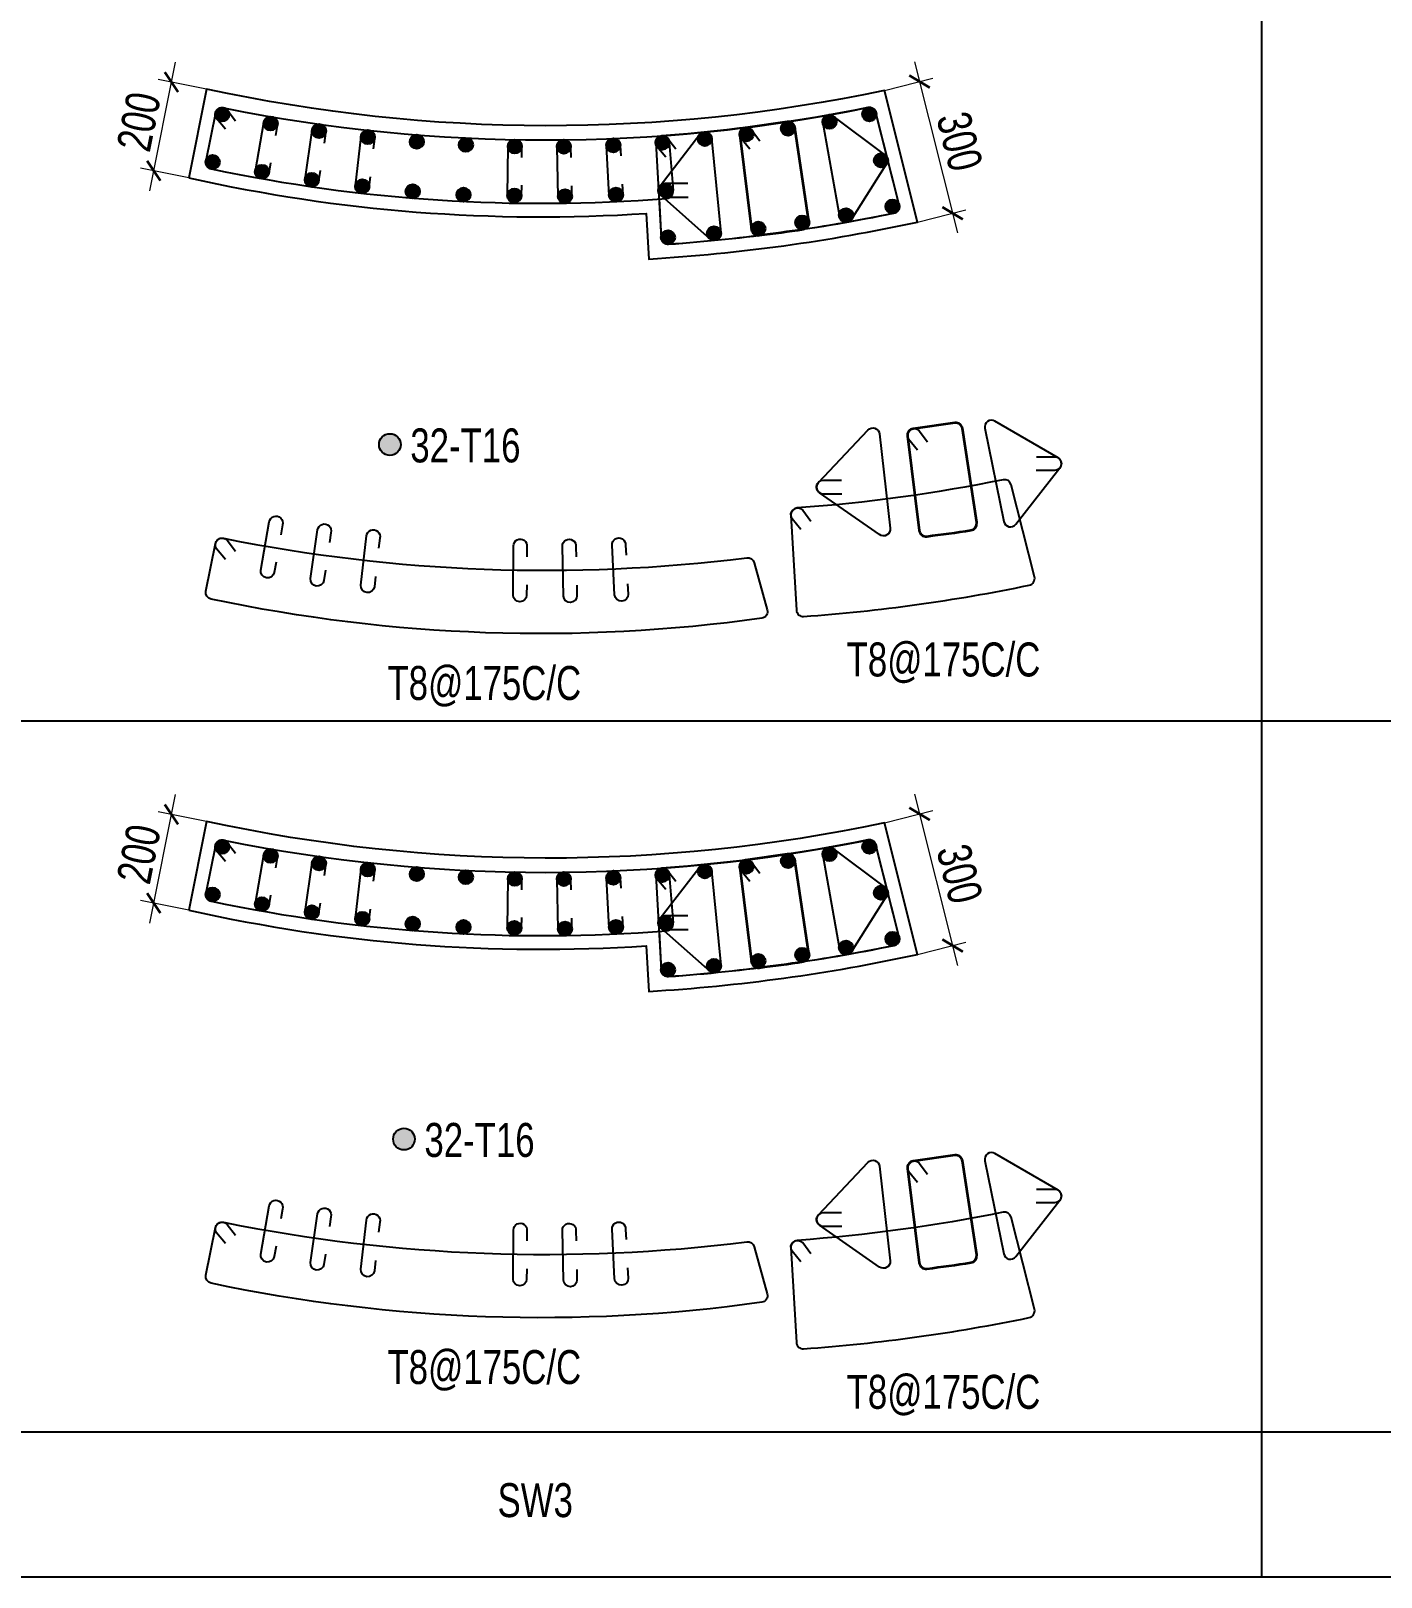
# Model space of a CAD drawing. Header units: millimetres. Extents: x 356 to 40629, y 2473 to 64837.
# Drawn here: x 30788 to 33773, y 2473 to 5891 of the extents above; entities that cross this region are included whole.
import ezdxf

# ---------------------------------------------------------------- set-up
doc = ezdxf.new("R2010")
doc.units = ezdxf.units.MM
for name, color, linetype in [('-S-HIGHER DIA REINF.', 3, 'Continuous'), ('S-TIES', 3, 'Continuous'), ('STR-RC WALL', 4, 'Continuous'), ('TABLE', 11, 'Continuous'), ('Ties', 3, 'Continuous'), ('TXT1', 4, 'Continuous')]:
    doc.layers.add(name, color=color, linetype=linetype)
for name, color, linetype, lineweight in [('S-COLUMN', 6, 'Continuous', 9), ('STR-COL-DIM', 8, 'Continuous', 18), ('T-COLUMN REINF.', 3, 'Continuous', 35), ('TEXT', 4, 'Continuous', 20)]:
    doc.layers.add(name, color=color, linetype=linetype, lineweight=lineweight)
doc.styles.add('EL', font='swisscl.ttf')
doc.styles.add('sobha sed', font='swisscl.ttf')
doc.dimstyles.new('S-30', dxfattribs={"dimscale": 30, "dimtxt": 2.5, "dimasz": 1.25, "dimexe": 1, "dimexo": 0, "dimgap": 0.5, "dimtad": 1, "dimdec": 0, "dimrnd": 0.0005, "dimzin": 0, "dimdsep": 46, "dimtxsty": 'EL', "dimblk": 'ARCHTICK', "dimcen": 0.09, "dimdle": 1.5, "dimclrd": 251, "dimclre": 251, "dimclrt": 6, "dimadec": 0, "dimazin": 0, "dimtfac": 1, "dimtdec": 0, "dimtofl": 0, "dimtmove": 0, "dimatfit": 3, "dimfxl": 2, "dimtolj": 1, "dimtzin": 0, "dimlwd": -1, "dimlwe": -1, "dimarcsym": 0})

# ---------------------------------------------------------------- blocks, each defined once
blk = doc.blocks.new('_ArchTick')
at = {"color": 0, "linetype": 'ByBlock', "const_width": 0.15}
blk.add_lwpolyline([(-0.5, -0.5), (0.5, 0.5)], dxfattribs=at)
blk = doc.blocks.new('*D392')
at = {"layer": 'TEXT', "color": 251, "linetype": 'Continuous', "transparency": 16777216}
for p, q in [((31051, 5537.6), (31107.7, 5822)), ((31176.3, 5762.4), (31069.5, 5783.7)), ((31137.2, 5566.3), (31030.4, 5587.6))]:
    blk.add_line(p, q, dxfattribs=at)
at = {"layer": 'TEXT', "color": 251, "transparency": 16777216, "xscale": 37.5, "yscale": 37.5, "zscale": 37.5}
for p, rotation in [((31098.9, 5777.8), 78.73014279185699), ((31059.8, 5581.8), 258.7301427918569)]:
    blk.add_blockref('_ArchTick', p, dxfattribs=dict(at, rotation=rotation))
at = {"layer": 'TEXT', "color": 6, "transparency": 16777216, "insert": (31027, 5690.2), "char_height": 75, "attachment_point": 5, "rotation": 78.7301, "style": 'EL'}
blk.add_mtext('\\A1;200', dxfattribs=at)
blk = doc.blocks.new('*D393')
at = {"layer": 'TEXT', "color": 251, "linetype": 'Continuous', "transparency": 16777216}
for p, q in [((32742.1, 5822.7), (32837.1, 5444.3)), ((32675.2, 5759.5), (32782.1, 5786.3)), ((32748.3, 5468.4), (32855.2, 5495.2))]:
    blk.add_line(p, q, dxfattribs=at)
at = {"layer": 'TEXT', "color": 251, "transparency": 16777216, "xscale": 37.5, "yscale": 37.5, "zscale": 37.5}
for p, rotation in [((32753, 5779), 104.0942411115343), ((32826.1, 5487.9), 284.0942411115343)]:
    blk.add_blockref('_ArchTick', p, dxfattribs=dict(at, rotation=rotation))
at = {"layer": 'TEXT', "color": 6, "transparency": 16777216, "insert": (32841.4, 5646.5), "char_height": 75, "attachment_point": 5, "rotation": 284.0942, "style": 'EL'}
blk.add_mtext('\\A1;300', dxfattribs=at)
blk = doc.blocks.new('*D397')
at = {"layer": 'TEXT', "color": 251, "linetype": 'Continuous', "transparency": 16777216}
for p, q in [((31051, 3918.6), (31107.7, 4202.9)), ((31176.3, 4143.3), (31069.5, 4164.6)), ((31137.2, 3947.3), (31030.4, 3968.6))]:
    blk.add_line(p, q, dxfattribs=at)
at = {"layer": 'TEXT', "color": 251, "transparency": 16777216, "xscale": 37.5, "yscale": 37.5, "zscale": 37.5}
for p, rotation in [((31098.9, 4158.8), 78.73014279185699), ((31059.8, 3962.7), 258.7301427918569)]:
    blk.add_blockref('_ArchTick', p, dxfattribs=dict(at, rotation=rotation))
at = {"layer": 'TEXT', "color": 6, "transparency": 16777216, "insert": (31027, 4071.2), "char_height": 75, "attachment_point": 5, "rotation": 78.7301, "style": 'EL'}
blk.add_mtext('\\A1;200', dxfattribs=at)
blk = doc.blocks.new('*D398')
at = {"layer": 'TEXT', "color": 251, "linetype": 'Continuous', "transparency": 16777216}
for p, q in [((32742.1, 4203.6), (32837.1, 3825.2)), ((32675.2, 4140.4), (32782.1, 4167.3)), ((32748.3, 3849.3), (32855.2, 3876.2))]:
    blk.add_line(p, q, dxfattribs=at)
at = {"layer": 'TEXT', "color": 251, "transparency": 16777216, "xscale": 37.5, "yscale": 37.5, "zscale": 37.5}
for p, rotation in [((32753, 4160), 104.0942411115343), ((32826.1, 3868.9), 284.0942411115343)]:
    blk.add_blockref('_ArchTick', p, dxfattribs=dict(at, rotation=rotation))
at = {"layer": 'TEXT', "color": 6, "transparency": 16777216, "insert": (32841.4, 4027.4), "char_height": 75, "attachment_point": 5, "rotation": 284.0942, "style": 'EL'}
blk.add_mtext('\\A1;300', dxfattribs=at)

msp = doc.modelspace()

# ---------------------------------------------------------------- hatches: boundary and pattern name
at = {"layer": '-S-HIGHER DIA REINF.'}
h = msp.add_hatch(color=256, dxfattribs=at)
h.dxf.hatch_style = 1
h.paths.add_polyline_path([(31211.1, 5721.2, 1), (31210.9, 5691.2, 1)])
h = msp.add_hatch(color=256, dxfattribs=at)
h.dxf.hatch_style = 1
h.paths.add_polyline_path([(32642.1, 5721.6, 1), (32642, 5691.6, 1)])
h = msp.add_hatch(color=256, dxfattribs=at)
h.dxf.hatch_style = 1
h.paths.add_polyline_path([(31318.3, 5701.3, 1), (31318.2, 5671.3, 1)])
h = msp.add_hatch(color=256, dxfattribs=at)
h.dxf.hatch_style = 1
h.paths.add_polyline_path([(31425.3, 5684.8, 1), (31425.2, 5654.8, 1)])
h = msp.add_hatch(color=256, dxfattribs=at)
h.dxf.hatch_style = 1
h.paths.add_polyline_path([(32370.4, 5677.3, 1), (32370.3, 5647.3, 1)])
h = msp.add_hatch(color=256, dxfattribs=at)
h.dxf.hatch_style = 1
h.paths.add_polyline_path([(32462.5, 5690.1, 1), (32462.4, 5660.1, 1)])
h = msp.add_hatch(color=256, dxfattribs=at)
h.dxf.hatch_style = 1
h.paths.add_polyline_path([(32553.9, 5705.1, 1), (32553.7, 5675.1, 1)])
h = msp.add_hatch(color=256, dxfattribs=at)
h.dxf.hatch_style = 1
h.paths.add_polyline_path([(31533.2, 5671.2, 1), (31533.1, 5641.2, 1)])
h = msp.add_hatch(color=256, dxfattribs=at)
h.dxf.hatch_style = 1
h.paths.add_polyline_path([(31641.5, 5661, 1), (31641.4, 5631, 1)])
h = msp.add_hatch(color=256, dxfattribs=at)
h.dxf.hatch_style = 1
h.paths.add_polyline_path([(31750, 5654.1, 1), (31749.9, 5624.1, 1)])
h = msp.add_hatch(color=256, dxfattribs=at)
h.dxf.hatch_style = 1
h.paths.add_polyline_path([(31858.3, 5650.5, 1), (31858.1, 5620.5, 1)])
h = msp.add_hatch(color=256, dxfattribs=at)
h.dxf.hatch_style = 1
h.paths.add_polyline_path([(31966.5, 5650.1, 1), (31966.4, 5620.1, 1)])
h = msp.add_hatch(color=256, dxfattribs=at)
h.dxf.hatch_style = 1
h.paths.add_polyline_path([(32076.2, 5653.1, 1), (32076.1, 5623.1, 1)])
h = msp.add_hatch(color=256, dxfattribs=at)
h.dxf.hatch_style = 1
h.paths.add_polyline_path([(32184.7, 5658.9, 1), (32184.6, 5628.9, 1)])
h = msp.add_hatch(color=256, dxfattribs=at)
h.dxf.hatch_style = 1
h.paths.add_polyline_path([(32278.2, 5667.1, 1), (32278.1, 5637.1, 1)])
h = msp.add_hatch(color=256, dxfattribs=at)
h.dxf.hatch_style = 1
h.paths.add_polyline_path([(31190.1, 5615.9, 1), (31189.9, 5585.9, 1)])
h = msp.add_hatch(color=256, dxfattribs=at)
h.dxf.hatch_style = 1
h.paths.add_polyline_path([(32667.8, 5619.8, 1), (32667.6, 5589.8, 1)])
h = msp.add_hatch(color=256, dxfattribs=at)
h.dxf.hatch_style = 1
h.paths.add_polyline_path([(31299.6, 5594.5, 1), (31299.4, 5564.5, 1)])
h = msp.add_hatch(color=256, dxfattribs=at)
h.dxf.hatch_style = 1
h.paths.add_polyline_path([(31409.5, 5576.6, 1), (31409.4, 5546.6, 1)])
h = msp.add_hatch(color=256, dxfattribs=at)
h.dxf.hatch_style = 1
h.paths.add_polyline_path([(31520.8, 5562.1, 1), (31520.7, 5532.1, 1)])
h = msp.add_hatch(color=256, dxfattribs=at)
h.dxf.hatch_style = 1
h.paths.add_polyline_path([(31632.6, 5551.2, 1), (31632.5, 5521.2, 1)])
h = msp.add_hatch(color=256, dxfattribs=at)
h.dxf.hatch_style = 1
h.paths.add_polyline_path([(31744.6, 5543.8, 1), (31744.5, 5513.8, 1)])
h = msp.add_hatch(color=256, dxfattribs=at)
h.dxf.hatch_style = 1
h.paths.add_polyline_path([(31857.4, 5541.9, 1), (31857.3, 5511.9, 1)])
h = msp.add_hatch(color=256, dxfattribs=at)
h.dxf.hatch_style = 1
h.paths.add_polyline_path([(31968.8, 5540.2, 1), (31968.6, 5510.2, 1)])
h = msp.add_hatch(color=256, dxfattribs=at)
h.dxf.hatch_style = 1
h.paths.add_polyline_path([(32081.9, 5543.3, 1), (32081.7, 5513.3, 1)])
h = msp.add_hatch(color=256, dxfattribs=at)
h.dxf.hatch_style = 1
h.paths.add_polyline_path([(32190.8, 5553.4, 1), (32190.6, 5523.4, 1)])
h = msp.add_hatch(color=256, dxfattribs=at)
h.dxf.hatch_style = 1
h.paths.add_polyline_path([(32693.3, 5517.8, 1), (32693.2, 5487.8, 1)])
h = msp.add_hatch(color=256, dxfattribs=at)
h.dxf.hatch_style = 1
h.paths.add_polyline_path([(32493.7, 5482.4, 1), (32493.6, 5452.4, 1)])
h = msp.add_hatch(color=256, dxfattribs=at)
h.dxf.hatch_style = 1
h.paths.add_polyline_path([(32590.6, 5498.4, 1), (32590.5, 5468.4, 1)])
h = msp.add_hatch(color=256, dxfattribs=at)
h.dxf.hatch_style = 1
h.paths.add_polyline_path([(32197.1, 5449.6, 1), (32196.9, 5419.6, 1)])
h = msp.add_hatch(color=256, dxfattribs=at)
h.dxf.hatch_style = 1
h.paths.add_polyline_path([(32298.6, 5458.2, 1), (32298.5, 5428.2, 1)])
h = msp.add_hatch(color=256, dxfattribs=at)
h.dxf.hatch_style = 1
h.paths.add_polyline_path([(32396.5, 5468.8, 1), (32396.3, 5438.8, 1)])
h = msp.add_hatch(color=256, dxfattribs=at)
h.dxf.hatch_style = 1
h.paths.add_polyline_path([(31211.1, 4102.1, 1), (31210.9, 4072.1, 1)])
h = msp.add_hatch(color=256, dxfattribs=at)
h.dxf.hatch_style = 1
h.paths.add_polyline_path([(32642.1, 4102.5, 1), (32642, 4072.5, 1)])
h = msp.add_hatch(color=256, dxfattribs=at)
h.dxf.hatch_style = 1
h.paths.add_polyline_path([(31318.3, 4082.3, 1), (31318.2, 4052.3, 1)])
h = msp.add_hatch(color=256, dxfattribs=at)
h.dxf.hatch_style = 1
h.paths.add_polyline_path([(32462.5, 4071.1, 1), (32462.4, 4041.1, 1)])
h = msp.add_hatch(color=256, dxfattribs=at)
h.dxf.hatch_style = 1
h.paths.add_polyline_path([(32553.9, 4086.1, 1), (32553.7, 4056.1, 1)])
h = msp.add_hatch(color=256, dxfattribs=at)
h.dxf.hatch_style = 1
h.paths.add_polyline_path([(31425.3, 4065.7, 1), (31425.2, 4035.7, 1)])
h = msp.add_hatch(color=256, dxfattribs=at)
h.dxf.hatch_style = 1
h.paths.add_polyline_path([(31533.2, 4052.1, 1), (31533.1, 4022.1, 1)])
h = msp.add_hatch(color=256, dxfattribs=at)
h.dxf.hatch_style = 1
h.paths.add_polyline_path([(31641.5, 4042, 1), (31641.4, 4012, 1)])
h = msp.add_hatch(color=256, dxfattribs=at)
h.dxf.hatch_style = 1
h.paths.add_polyline_path([(31750, 4035.1, 1), (31749.9, 4005.1, 1)])
h = msp.add_hatch(color=256, dxfattribs=at)
h.dxf.hatch_style = 1
h.paths.add_polyline_path([(32076.2, 4034, 1), (32076.1, 4004, 1)])
h = msp.add_hatch(color=256, dxfattribs=at)
h.dxf.hatch_style = 1
h.paths.add_polyline_path([(32184.7, 4039.8, 1), (32184.6, 4009.8, 1)])
h = msp.add_hatch(color=256, dxfattribs=at)
h.dxf.hatch_style = 1
h.paths.add_polyline_path([(32278.2, 4048, 1), (32278.1, 4018, 1)])
h = msp.add_hatch(color=256, dxfattribs=at)
h.dxf.hatch_style = 1
h.paths.add_polyline_path([(32370.4, 4058.3, 1), (32370.3, 4028.3, 1)])
h = msp.add_hatch(color=256, dxfattribs=at)
h.dxf.hatch_style = 1
h.paths.add_polyline_path([(31858.3, 4031.4, 1), (31858.1, 4001.4, 1)])
h = msp.add_hatch(color=256, dxfattribs=at)
h.dxf.hatch_style = 1
h.paths.add_polyline_path([(31966.5, 4031.1, 1), (31966.4, 4001.1, 1)])
h = msp.add_hatch(color=256, dxfattribs=at)
h.dxf.hatch_style = 1
h.paths.add_polyline_path([(32667.8, 4000.7, 1), (32667.6, 3970.7, 1)])
h = msp.add_hatch(color=256, dxfattribs=at)
h.dxf.hatch_style = 1
h.paths.add_polyline_path([(31190.1, 3996.8, 1), (31189.9, 3966.8, 1)])
h = msp.add_hatch(color=256, dxfattribs=at)
h.dxf.hatch_style = 1
h.paths.add_polyline_path([(31299.6, 3975.4, 1), (31299.4, 3945.4, 1)])
h = msp.add_hatch(color=256, dxfattribs=at)
h.dxf.hatch_style = 1
h.paths.add_polyline_path([(31409.5, 3957.5, 1), (31409.4, 3927.5, 1)])
h = msp.add_hatch(color=256, dxfattribs=at)
h.dxf.hatch_style = 1
h.paths.add_polyline_path([(31520.8, 3943.1, 1), (31520.7, 3913.1, 1)])
h = msp.add_hatch(color=256, dxfattribs=at)
h.dxf.hatch_style = 1
h.paths.add_polyline_path([(31632.6, 3932.1, 1), (31632.5, 3902.1, 1)])
h = msp.add_hatch(color=256, dxfattribs=at)
h.dxf.hatch_style = 1
h.paths.add_polyline_path([(32190.8, 3934.3, 1), (32190.6, 3904.3, 1)])
h = msp.add_hatch(color=256, dxfattribs=at)
h.dxf.hatch_style = 1
h.paths.add_polyline_path([(31744.6, 3924.8, 1), (31744.5, 3894.8, 1)])
h = msp.add_hatch(color=256, dxfattribs=at)
h.dxf.hatch_style = 1
h.paths.add_polyline_path([(31857.4, 3922.9, 1), (31857.3, 3892.9, 1)])
h = msp.add_hatch(color=256, dxfattribs=at)
h.dxf.hatch_style = 1
h.paths.add_polyline_path([(31968.8, 3921.1, 1), (31968.6, 3891.1, 1)])
h = msp.add_hatch(color=256, dxfattribs=at)
h.dxf.hatch_style = 1
h.paths.add_polyline_path([(32081.9, 3924.2, 1), (32081.7, 3894.2, 1)])
h = msp.add_hatch(color=256, dxfattribs=at)
h.dxf.hatch_style = 1
h.paths.add_polyline_path([(32693.3, 3898.7, 1), (32693.2, 3868.7, 1)])
h = msp.add_hatch(color=256, dxfattribs=at)
h.dxf.hatch_style = 1
h.paths.add_polyline_path([(32493.7, 3863.3, 1), (32493.6, 3833.3, 1)])
h = msp.add_hatch(color=256, dxfattribs=at)
h.dxf.hatch_style = 1
h.paths.add_polyline_path([(32590.6, 3879.3, 1), (32590.5, 3849.3, 1)])
h = msp.add_hatch(color=256, dxfattribs=at)
h.dxf.hatch_style = 1
h.paths.add_polyline_path([(32197.1, 3830.5, 1), (32196.9, 3800.5, 1)])
h = msp.add_hatch(color=256, dxfattribs=at)
h.dxf.hatch_style = 1
h.paths.add_polyline_path([(32298.6, 3839.1, 1), (32298.5, 3809.1, 1)])
h = msp.add_hatch(color=256, dxfattribs=at)
h.dxf.hatch_style = 1
h.paths.add_polyline_path([(32396.5, 3849.8, 1), (32396.3, 3819.8, 1)])
at = {"layer": 'S-TIES', "ltscale": 7}
h = msp.add_hatch(color=256, dxfattribs=at)
h.dxf.hatch_style = 1
edge = h.paths.add_edge_path()
edge.add_arc((31581.9, 4976.5), 24, 0, 360)
h = msp.add_hatch(color=256, dxfattribs=at)
h.dxf.hatch_style = 1
edge = h.paths.add_edge_path()
edge.add_arc((31613.1, 3441.1), 24, 0, 360)

# ---------------------------------------------------------------- linework, layer by layer
at = {"layer": 'S-COLUMN', "color": 1}
for centre in [(32183.7, 5643.1, 0), (32183.7, 4024.1, 0)]:
    msp.add_arc(centre, 16, 4.7903, 94.1024, dxfattribs=at)
at = {"layer": 'S-TIES', "ltscale": 7}
for centre in [(31581.9, 4976.5, 0), (31613.1, 3441.1, 0)]:
    msp.add_circle(centre, 24, dxfattribs=at)
at = {"layer": 'STR-RC WALL', "elevation": 0}
for points in [[(31137.2, 5566.3, 0.071837), (32148.8, 5487.5), (32154.7, 5386.7, 0.038549), (32748.3, 5468.4), (32675.2, 5759.5), (32675.2, 5759.5, -0.106222), (31176.3, 5762.4), (31137.2, 5566.3)], [(31137.2, 3947.3, 0.071837), (32148.8, 3868.4), (32154.7, 3767.6, 0.038549), (32748.3, 3849.3), (32675.2, 4140.4), (32675.2, 4140.4, -0.106222), (31176.3, 4143.3), (31137.2, 3947.3)]]:
    msp.add_lwpolyline(points, format="xyb", dxfattribs=at)
at = {"layer": 'T-COLUMN REINF.', "color": 3, "elevation": 0}
for points in [[(32460.2, 5689.8), (32368.3, 5676.8, 0.424813), (32355.4, 5660.4), (32381.6, 5452.1, 0.414334), (32398.3, 5439.1, 0.006461), (32495.9, 5452.5, 0.414136), (32508.5, 5469.6), (32477.2, 5677.3, 0.416422)], [(32831, 5024.3), (32739.1, 5011.3, 0.424813), (32726.2, 4994.9), (32752.4, 4786.6, 0.414334), (32769.1, 4773.6, 0.006461), (32866.7, 4787, 0.414136), (32879.3, 4804.1), (32848, 5011.8, 0.416422)], [(32460.2, 4070.8), (32368.3, 4057.7, 0.424813), (32355.4, 4041.3), (32381.6, 3833, 0.414334), (32398.3, 3820, 0.006461), (32495.9, 3833.5, 0.414136), (32508.5, 3850.6), (32477.2, 4058.2, 0.416422)], [(32831, 3405.3), (32739.1, 3392.2, 0.424813), (32726.2, 3375.8), (32752.4, 3167.6, 0.414334), (32769.1, 3154.5, 0.006461), (32866.7, 3168, 0.414136), (32879.3, 3185.1), (32848, 3392.7, 0.416422)]]:
    msp.add_lwpolyline(points, format="xyb", close=True, dxfattribs=at)
at = {"layer": 'T-COLUMN REINF.', "color": 3}
for centre in [(31211, 5706.2, 0), (31211, 5706.2, 0), (32642, 5706.6, 0), (32642, 5706.6, 0), (31318.2, 5686.3, 0), (31318.2, 5686.3, 0), (31425.2, 5669.8, 0), (31425.2, 5669.8, 0), (32370.4, 5662.3, 0), (32370.4, 5662.3, 0), (32462.3, 5675, 0), (32553.8, 5690.1, 0), (32553.8, 5690.1, 0), (31533.2, 5656.2, 0), (31533.2, 5656.2, 0), (31641.4, 5646, 0), (31641.4, 5646, 0), (31750, 5639.1, 0), (31750, 5639.1, 0), (31858.2, 5635.5, 0), (31858.2, 5635.5, 0), (31966.5, 5635.1, 0), (31966.5, 5635.1, 0), (32076.1, 5638.1, 0), (32076.1, 5638.1, 0), (32184.6, 5643.9, 0), (32184.6, 5643.9, 0), (32278.2, 5652.1, 0), (32278.2, 5652.1, 0), (31190, 5600.9, 0), (31190, 5600.9, 0), (32667.7, 5604.8, 0), (32667.7, 5604.8, 0), (31299.1, 5579.5, 0), (31299.1, 5579.5, 0), (31409.4, 5561.6, 0), (31409.4, 5561.6, 0), (31520.8, 5547.1, 0), (31520.8, 5547.1, 0), (31632.5, 5536.2, 0), (31632.5, 5536.2, 0), (31744.6, 5528.8, 0), (31744.6, 5528.8, 0), (31857.3, 5526.9, 0), (31857.3, 5526.9, 0), (31969.1, 5525.2, 0), (31969.1, 5525.2, 0), (32081.8, 5528.7, 0), (32081.8, 5528.7, 0), (32190.7, 5538.4, 0), (32190.7, 5538.4, 0), (32693.2, 5502.8, 0), (32693.2, 5502.8, 0), (32493.7, 5467.4, 0), (32590.6, 5483.4, 0), (32590.6, 5483.4, 0), (32197, 5434.6, 0), (32197, 5434.6, 0), (32298.5, 5443.2, 0), (32298.5, 5443.2, 0), (32396.4, 5453.8, 0), (32396.4, 5453.8, 0), (31211, 4087.1, 0), (31211, 4087.1, 0), (32642, 4087.5, 0), (32642, 4087.5, 0), (31318.2, 4067.3, 0), (31318.2, 4067.3, 0), (32462.3, 4055.9, 0), (32553.8, 4071.1, 0), (32553.8, 4071.1, 0), (31425.2, 4050.7, 0), (31425.2, 4050.7, 0), (31533.2, 4037.1, 0), (31533.2, 4037.1, 0), (31641.4, 4027, 0), (31641.4, 4027, 0), (31750, 4020.1, 0), (31750, 4020.1, 0), (32076.1, 4019, 0), (32076.1, 4019, 0), (32184.6, 4024.8, 0), (32184.6, 4024.8, 0), (32278.2, 4033, 0), (32278.2, 4033, 0), (32370.4, 4043.3, 0), (32370.4, 4043.3, 0), (31858.2, 4016.4, 0), (31858.2, 4016.4, 0), (31966.5, 4016.1, 0), (31966.5, 4016.1, 0), (32667.7, 3985.7, 0), (32667.7, 3985.7, 0), (31190, 3981.8, 0), (31190, 3981.8, 0), (31299.1, 3960.5, 0), (31299.1, 3960.5, 0), (31409.4, 3942.5, 0), (31409.4, 3942.5, 0), (31520.8, 3928.1, 0), (31520.8, 3928.1, 0), (31632.5, 3917.1, 0), (31632.5, 3917.1, 0), (32190.7, 3919.3, 0), (32190.7, 3919.3, 0), (31744.6, 3909.8, 0), (31744.6, 3909.8, 0), (31857.3, 3907.9, 0), (31857.3, 3907.9, 0), (31969.1, 3906.1, 0), (31969.1, 3906.1, 0), (32081.8, 3909.7, 0), (32081.8, 3909.7, 0), (32693.2, 3883.7, 0), (32693.2, 3883.7, 0), (32493.7, 3848.3, 0), (32590.6, 3864.3, 0), (32590.6, 3864.3, 0), (32197, 3815.5, 0), (32197, 3815.5, 0), (32298.5, 3824.1, 0), (32298.5, 3824.1, 0), (32396.4, 3834.8, 0), (32396.4, 3834.8, 0)]:
    msp.add_circle(centre, 15, dxfattribs=at)
at = {"layer": 'TABLE', "ltscale": 10}
for p, q in [((33509.4, 9298.6, 0), (33509.4, 2472.8, 0)), ((22927.1, 4365.6, 0), (37309.4, 4365.6, 0)), ((22927.1, 2793.8, 0), (37309.4, 2793.8, 0)), ((37309.4, 2472.8, 0), (22927.1, 2472.8, 0))]:
    msp.add_line(p, q, dxfattribs=at)
at = {"layer": 'TEXT'}
for centre, radius, start, end in [((31925.1, 9247.8, 0), 3597.9, 258.5994, 274.1024), ((31934.4, 9170.5, 0), 3520.2, 274.059, 281.5601), ((31925.1, 7628.7, 0), 3597.9, 258.5994, 274.1024), ((31934.4, 7551.5, 0), 3520.2, 274.059, 281.5601)]:
    msp.add_arc(centre, radius, start, end, dxfattribs=at)
at = {"layer": 'Ties', "ltscale": 7}
for p, q in [((31196.3, 5709.1, 0), (31175.3, 5603.8, 0)), ((32707.8, 5506.4, 0), (32656.6, 5710.2, 0)), ((32199.6, 5644.5, 0), (32208.5, 5538.1, 0)), ((32177, 5519.5, 0), (32182, 5433.7, 0)), ((31196.3, 4090, 0), (31175.3, 3984.7, 0)), ((32707.8, 3887.3, 0), (32656.6, 4091.2, 0)), ((32199.6, 4025.4, 0), (32208.5, 3919, 0)), ((32177, 3900.5, 0), (32182, 3814.6, 0))]:
    msp.add_line(p, q, dxfattribs=at)
at = {"layer": 'Ties', "ltscale": 7, "elevation": 0}
for points in [[(31218.4, 5673.6), (31198.8, 5697.5, -0.946347), (31222.2, 5716.2), (31240.4, 5692)], [(31318.3, 5599.4), (31314.3, 5576.7), (31314.3, 5576.7, -0.986431), (31284.7, 5581.8), (31303.4, 5688.6, -1.083658), (31332.5, 5681.7), (31328.7, 5659.9)], [(31427.7, 5582), (31424.3, 5559.3), (31424.3, 5559.3, -0.986431), (31394.6, 5563.5), (31410.2, 5670.8, -1.083658), (31439.5, 5664.7), (31436.3, 5642.9)], [(32377.8, 5629.8), (32358.1, 5653.6, -0.946347), (32381.5, 5672.3), (32399.8, 5648.2)], [(31538.3, 5568.1), (31535.7, 5545.3), (31535.7, 5545.3, -0.986431), (31505.8, 5548.6), (31518.2, 5657.6, -1.083658), (31547.7, 5652.4), (31545.2, 5630.5)], [(31872.6, 5549.7), (31872.3, 5526.7), (31872.3, 5526.7, -0.986431), (31842.3, 5526.9), (31843.2, 5635.3, -1.083658), (31873, 5633.3), (31872.9, 5611.2)], [(31983.2, 5548.4), (31983.7, 5525.4), (31983.7, 5525.4, -0.986431), (31953.7, 5524.6), (31951.5, 5634.5, -1.083658), (31981.4, 5633.4), (31981.9, 5611.3)], [(32095.6, 5552), (32096.8, 5529), (32096.8, 5529, -0.986431), (32066.9, 5527.2), (32061.2, 5637, -1.083658), (32091.1, 5636.8), (32092.3, 5614.8)], [(32192, 5611.7), (32172.4, 5635.5, -0.946347), (32195.8, 5654.2), (32214, 5630.1)], [(32240.8, 5553.4), (32190.7, 5553.4, 1), (32190.7, 5523.4), (32241.2, 5523.4)], [(32748.6, 4964.3), (32728.9, 4988.1, -0.946347), (32752.3, 5006.8), (32770.6, 4982.7)], [(33011.6, 4949.5), (33051.7, 4949.5, -1), (33051.7, 4919.5), (33011.2, 4919.5)], [(32580.6, 4897.4), (32540.4, 4897.4, 1), (32540.4, 4867.4), (32581, 4867.4)], [(32490.8, 4788.8), (32471.2, 4812.6, -0.946347), (32494.6, 4831.3), (32512.9, 4807.2)], [(31330.2, 4716.4), (31326.2, 4693.7), (31326.2, 4693.7, -0.986431), (31296.6, 4698.8), (31315.3, 4805.6, -1.083658), (31344.5, 4798.7), (31340.6, 4776.9)], [(31439.6, 4699), (31436.2, 4676.3), (31436.2, 4676.3, -0.986431), (31406.5, 4680.5), (31422.2, 4787.8, -1.083658), (31451.5, 4781.7), (31448.3, 4759.8)], [(31550.3, 4685.1), (31547.6, 4662.3), (31547.6, 4662.3, -0.986431), (31517.8, 4665.5), (31530.1, 4774.6, -1.083658), (31559.6, 4769.4), (31557.1, 4747.5)], [(31218.4, 4722.3), (31198.8, 4746.1, -0.946347), (31222.2, 4764.8), (31240.4, 4740.7)], [(31884.5, 4666.7), (31884.3, 4643.7), (31884.3, 4643.7, -0.986431), (31854.3, 4643.8), (31855.1, 4752.3, -1.083658), (31885, 4750.3), (31884.8, 4728.1)], [(31995.1, 4665.4), (31995.6, 4642.4), (31995.6, 4642.4, -0.986431), (31965.6, 4641.6), (31963.4, 4751.4, -1.083658), (31993.3, 4750.4), (31993.8, 4728.3)], [(32107.5, 4668.9), (32108.7, 4646), (32108.7, 4646, -0.986431), (32078.8, 4644.2), (32073.1, 4753.9, -1.083658), (32103, 4753.8), (32104.2, 4731.7)], [(31218.4, 4054.6), (31198.8, 4078.4, -0.946347), (31222.2, 4097.1), (31240.4, 4073)], [(31318.3, 3980.3), (31314.3, 3957.7), (31314.3, 3957.7, -0.986431), (31284.7, 3962.8), (31303.4, 4069.6, -1.083658), (31332.5, 4062.7), (31328.7, 4040.9)], [(31427.7, 3963), (31424.3, 3940.2), (31424.3, 3940.2, -0.986431), (31394.6, 3944.5), (31410.2, 4051.8, -1.083658), (31439.5, 4045.7), (31436.3, 4023.8)], [(31538.3, 3949.1), (31535.7, 3926.2), (31535.7, 3926.2, -0.986431), (31505.8, 3929.5), (31518.2, 4038.5, -1.083658), (31547.7, 4033.4), (31545.2, 4011.4)], [(32095.6, 3932.9), (32096.8, 3909.9), (32096.8, 3909.9, -0.986431), (32066.9, 3908.2), (32061.2, 4017.9, -1.083658), (32091.1, 4017.8), (32092.3, 3995.7)], [(32192, 3992.6), (32172.4, 4016.4, -0.946347), (32195.8, 4035.1), (32214, 4011)], [(32377.8, 4010.7), (32358.1, 4034.6, -0.946347), (32381.5, 4053.3), (32399.8, 4029.1)], [(31872.6, 3930.7), (31872.3, 3907.7), (31872.3, 3907.7, -0.986431), (31842.3, 3907.8), (31843.2, 4016.2, -1.083658), (31873, 4014.2), (31872.9, 3992.1)], [(31983.2, 3929.3), (31983.7, 3906.3), (31983.7, 3906.3, -0.986431), (31953.7, 3905.5), (31951.5, 4015.4, -1.083658), (31981.4, 4014.3), (31981.9, 3992.2)], [(32240.8, 3934.3), (32190.7, 3934.3, 1), (32190.7, 3904.3), (32241.2, 3904.3)], [(32748.6, 3345.3), (32728.9, 3369.1, -0.946347), (32752.3, 3387.8), (32770.6, 3363.7)], [(33011.6, 3330.5), (33051.7, 3330.5, -1), (33051.7, 3300.5), (33011.2, 3300.5)], [(31330.2, 3204), (31326.2, 3181.4), (31326.2, 3181.4, -0.986431), (31296.6, 3186.5), (31315.3, 3293.3, -1.083658), (31344.5, 3286.4), (31340.6, 3264.6)], [(31439.6, 3186.7), (31436.2, 3163.9), (31436.2, 3163.9, -0.986431), (31406.5, 3168.2), (31422.2, 3275.5, -1.083658), (31451.5, 3269.4), (31448.3, 3247.5)], [(31218.4, 3210), (31198.8, 3233.8, -0.946347), (31222.2, 3252.5), (31240.4, 3228.4)], [(31550.3, 3172.8), (31547.6, 3149.9), (31547.6, 3149.9, -0.986431), (31517.8, 3153.2), (31530.1, 3262.2, -1.083658), (31559.6, 3257.1), (31557.1, 3235.1)], [(31884.5, 3154.4), (31884.3, 3131.4), (31884.3, 3131.4, -0.986431), (31854.3, 3131.5), (31855.1, 3239.9, -1.083658), (31885, 3237.9), (31884.8, 3215.8)], [(31995.1, 3153), (31995.6, 3130), (31995.6, 3130, -0.986431), (31965.6, 3129.2), (31963.4, 3239.1, -1.083658), (31993.3, 3238), (31993.8, 3215.9)], [(32107.5, 3156.6), (32108.7, 3133.6), (32108.7, 3133.6, -0.986431), (32078.8, 3131.9), (32073.1, 3241.6, -1.083658), (32103, 3241.5), (32104.2, 3219.4)], [(32580.6, 3278.3), (32540.4, 3278.3, 1), (32540.4, 3248.3), (32581, 3248.3)], [(32490.8, 3169.7), (32471.2, 3193.5, -0.946347), (32494.6, 3212.2), (32512.9, 3188.1)]]:
    msp.add_lwpolyline(points, format="xyb", dxfattribs=at)
for points in [[(32169.6, 5643.3), (32181.7, 5433.5, 0.418258), (32197.8, 5419.4, 0.033077), (32696.7, 5488.4, 0.427366), (32708.2, 5506.8), (32656.5, 5710.6, 0.400612), (32639, 5721.6, -0.032731), (32183.5, 5659.2, 0.410351)], [(32539.1, 5687.1), (32575.9, 5480.4, 0.64014), (32602.4, 5474.1), (32679.5, 5595.5, 0.455511), (32675.2, 5617.7), (32561.3, 5703.1, 0.646565)], [(32293.1, 5653.8), (32313.4, 5444.9, -0.645649), (32289.9, 5430.9), (32182.1, 5526.1, -0.457316), (32179.8, 5548.6), (32267.2, 5662.4, -0.638946)], [(32897.4, 5012.4), (32939.2, 4806.5, 0.64014), (32965.7, 4800.3), (33063.5, 4925.3, 0.455511), (33059.2, 4947.5), (32919.6, 5028.3, 0.646565)], [(32664.5, 5000), (32688, 4791.3, -0.645649), (32664.5, 4777.3), (32531.8, 4870.1, -0.457316), (32529.5, 4892.7), (32638.7, 5008.6, -0.638946)], [(32468.5, 4820.4), (32480.6, 4610.6, 0.418258), (32496.6, 4596.5, 0.033077), (32995.6, 4665.5, 0.427366), (33007.1, 4683.9), (32955.4, 4887.7, 0.400612), (32937.8, 4898.7, -0.032731), (32482.4, 4836.3, 0.410351)], [(31213.9, 4769.5, 0.080928), (32371, 4726.2, -0.371364), (32387.3, 4715.3), (32416.4, 4611.4, -0.453859), (32404, 4592.5, -0.087169), (31186.9, 4634.8, -0.410708), (31175.3, 4652.5), (31196.3, 4757.7, -0.414869)], [(32169.6, 4024.3), (32181.7, 3814.4, 0.418258), (32197.8, 3800.3, 0.033077), (32696.7, 3869.4, 0.427366), (32708.2, 3887.8), (32656.5, 4091.5, 0.400612), (32639, 4102.5, -0.032731), (32183.5, 4040.1, 0.410351)], [(32539.1, 4068.1), (32575.9, 3861.3, 0.64014), (32602.4, 3855.1), (32679.5, 3976.5, 0.455511), (32675.2, 3998.7), (32561.3, 4084, 0.646565)], [(32293.1, 4034.7), (32313.4, 3825.8, -0.645649), (32289.9, 3811.8), (32182.1, 3907, -0.457316), (32179.8, 3929.6), (32267.2, 4043.3, -0.638946)], [(32664.5, 3380.9), (32688, 3172.2, -0.645649), (32664.5, 3158.2), (32531.8, 3251, -0.457316), (32529.5, 3273.6), (32638.7, 3389.5, -0.638946)], [(32897.4, 3393.3), (32939.2, 3187.4, 0.64014), (32965.7, 3181.2), (33063.5, 3306.2, 0.455511), (33059.2, 3328.5), (32919.6, 3409.3, 0.646565)], [(31213.9, 3257.2, 0.080928), (32371, 3213.9, -0.371364), (32387.3, 3203), (32416.4, 3099.1, -0.453859), (32404, 3080.2, -0.087169), (31186.9, 3122.5, -0.410708), (31175.3, 3140.1), (31196.3, 3245.4, -0.414869)], [(32468.5, 3201.4), (32480.6, 2991.5, 0.418258), (32496.6, 2977.4, 0.033077), (32995.6, 3046.5, 0.427366), (33007.1, 3064.8), (32955.4, 3268.6, 0.400612), (32937.8, 3279.6, -0.032731), (32482.4, 3217.2, 0.410351)]]:
    msp.add_lwpolyline(points, format="xyb", close=True, dxfattribs=at)
at = {"layer": 'Ties', "ltscale": 7}
for centre, radius, start, end in [((31211, 5706.2, 0), 15, 78.6019, 168.7301), ((31925.4, 9250.1, 0), 3600.2, 258.6019, 281.4327), ((32642, 5706.6, 0), 15, 14.0942, 101.4327), ((31190, 5600.9, 0), 15, 168.7301, 258.0435), ((31916, 9029.1, 0), 3519.3, 258.0435, 274.5286), ((32190.7, 5538.4, 0), 15, 90, 270), ((32192.6, 5536.8, 0), 16, 274.5286, 4.7903), ((32693.2, 5502.8, 0), 15, 281.5573, 14.0942), ((31922.6, 9271, 0), 3861.3, 274.0904, 281.5573), ((32197, 5434.6, 0), 15, 183.3542, 274.0904), ((31211, 4087.1, 0), 15, 78.6019, 168.7301), ((31925.4, 7631, 0), 3600.2, 258.6019, 281.4327), ((32642, 4087.5, 0), 15, 14.0942, 101.4327), ((31190, 3981.8, 0), 15, 168.7301, 258.0435), ((31916, 7410.1, 0), 3519.3, 258.0435, 274.5286), ((32190.7, 3919.3, 0), 15, 90, 270), ((32192.6, 3917.7, 0), 16, 274.5286, 4.7903), ((31922.6, 7652, 0), 3861.3, 274.0904, 281.5573), ((32693.2, 3883.7, 0), 15, 281.5573, 14.0942), ((32197, 3815.5, 0), 15, 183.3542, 274.0904)]:
    msp.add_arc(centre, radius, start, end, dxfattribs=at)

# ---------------------------------------------------------------- texts
at = {"layer": 'STR-COL-DIM', "color": 6, "style": 'sobha sed'}
msp.add_text('SW3', height=75, dxfattribs=at).set_placement((31820, 2605.4, 0))
at = {"layer": 'STR-COL-DIM', "color": 6, "char_height": 75, "width": 764.133, "attachment_point": 1, "style": 'sobha sed'}
for insert in [(31627.1, 5012.1, 0), (31658.3, 3476.7, 0)]:
    msp.add_mtext('32-T16 ', dxfattribs=dict(at, insert=insert))
at = {"layer": 'TXT1', "ltscale": 3000, "style": 'sobha sed'}
for p in [(32591.8, 4463.9, 0), (31576.5, 4411.9, 0), (31576.5, 2899.6, 0), (32591.8, 2844.8, 0)]:
    msp.add_text('T8@175C/C', height=75, dxfattribs=at).set_placement(p)

# ---------------------------------------------------------------- dimensions: what is measured, and where the dimension line sits
at = {"layer": 'TEXT'}
for p1, p2, distance, picture, middle in [((31137.2, 5566.3, 0), (31176.3, 5762.4, 0), 78.9, '*D392', (31027, 5690.2, 0)), ((32675.2, 5759.5, 0), (32748.3, 5468.4, 0), 80.3, '*D393', (32841.4, 5646.5, 0)), ((31137.2, 3947.3, 0), (31176.3, 4143.3, 0), 78.9, '*D397', (31027, 4071.2, 0)), ((32675.2, 4140.4, 0), (32748.3, 3849.3, 0), 80.3, '*D398', (32841.4, 4027.4, 0))]:
    dim = msp.add_aligned_dim(p1=p1, p2=p2, distance=distance, dimstyle='S-30', override={"dimarcsym": 1}, dxfattribs=at)
    dim.commit()
    dim.dimension.update_dxf_attribs({"geometry": picture, "text_midpoint": middle})

doc.saveas('drawing.dxf')
